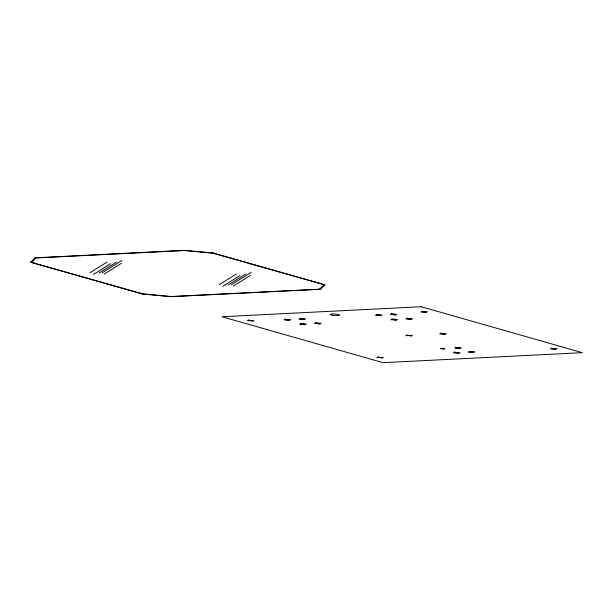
<?xml version="1.0" encoding="UTF-8"?>
<svg xmlns="http://www.w3.org/2000/svg" width="613" height="613" viewBox="0 0 613 613"><rect width="100%" height="100%" fill="white"/><g stroke="black" fill="none" stroke-linecap="round" stroke-linejoin="round"><path stroke-width="0.92" d="M30.65 262.195L34.857 257.828L184.283 250.334L213.286 253.039L324.836 284.838L320.63 289.206L171.203 296.692L142.208 293.995L30.65 262.195L142.783 293.88L170.927 296.5L320.63 289.206M31.738 262.226L35.822 257.989L184.559 250.533L212.711 253.154L324.836 284.838M319.664 289.045L323.756 284.807M441.904 333.733L444.004 333.886L441.927 333.794M89.866 272.839L107.091 262.019M93.498 274.44L110.723 263.628M99.13 272.969L116.347 262.149M102.187 272.816L121.895 260.425M104.21 274.08L121.435 263.261M219.17 284.738L236.396 273.919M222.803 286.34L240.028 275.521M228.427 284.869L245.652 274.049M231.492 284.716L251.2 272.325M233.515 285.98L250.732 275.16M212.711 253.154L213.286 253.039M142.208 293.995L142.783 293.88M247.315 320.752L253.951 320.423M420.817 312.055L427.46 311.726M284.057 319.909L290.7 319.58M298.998 319.166L305.642 318.829M375.386 315.335L382.022 315.005M390.328 314.584L396.963 314.254M299.55 324.331L306.194 323.993M314.492 323.58L321.135 323.243M390.872 319.748L397.515 319.419M405.821 319.005L412.457 318.668M405.745 335.694L412.388 335.357M439.636 333.993L446.272 333.656M454.677 348.069L461.321 347.732M453.321 352.881L459.965 352.552M468.263 352.138L474.906 351.801M376.842 357.678L383.485 357.348M550.351 348.981L556.995 348.651M34.857 257.828L35.822 257.989M421.66 311.182L426.617 312.599M551.194 348.107L556.152 349.525M391.171 313.71L396.128 315.128M406.657 318.132L411.614 319.542M376.221 314.461L381.186 315.871M391.715 318.875L396.672 320.293M440.471 333.12L445.429 334.529M455.52 347.196L460.478 348.605M469.106 351.264L474.064 352.674M406.588 334.821L411.545 336.231M454.164 352.008L459.122 353.425M299.841 318.293L304.799 319.702M315.335 322.706L320.293 324.116M284.899 319.036L289.857 320.453M300.393 323.457L305.351 324.867M248.15 319.879L253.115 321.296M377.685 356.804L382.642 358.222M406.81 318.653L411.469 319.013L406.825 318.63M454.317 352.536L458.968 352.896L454.317 352.536M285.053 319.565C290.294 321.45 290.999 318.653 285.068 319.534M315.488 323.227C320.821 325.135 321.373 322.246 315.488 323.227M376.382 314.982C382.045 316.883 381.914 313.94 376.382 314.982M391.868 319.396C397.155 321.319 397.753 318.431 391.868 319.396M440.732 348.46C445.98 350.375 446.609 347.479 440.732 348.46M300.002 318.798C305.128 320.699 306.063 317.917 300.018 318.775M300.546 323.971C305.872 325.855 306.37 323.089 300.6 323.917M391.324 314.224C396.542 316.162 397.224 313.289 391.324 314.224M422.541 311.756L425.744 312.009L422.579 311.726M455.674 347.709C460.846 349.632 461.574 346.751 455.674 347.709M469.267 351.77C474.883 353.686 474.83 350.751 469.267 351.77M249.039 320.446L252.234 320.706L249.039 320.446M378.566 357.371L381.769 357.632L378.566 357.371M552.075 348.682L555.278 348.935L552.114 348.644M408.036 335.418L410.12 335.579L408.074 335.395M421.215 306.738L221.952 316.729L383.087 362.666L582.35 352.674L421.215 306.738M332.384 315.228A4.674 0.751 4.1 0 0 339.594 315.143A4.674 0.751 4.1 0 0 332.828 313.963A4.674 0.751 4.1 0 0 332.384 315.228"/></g></svg>
